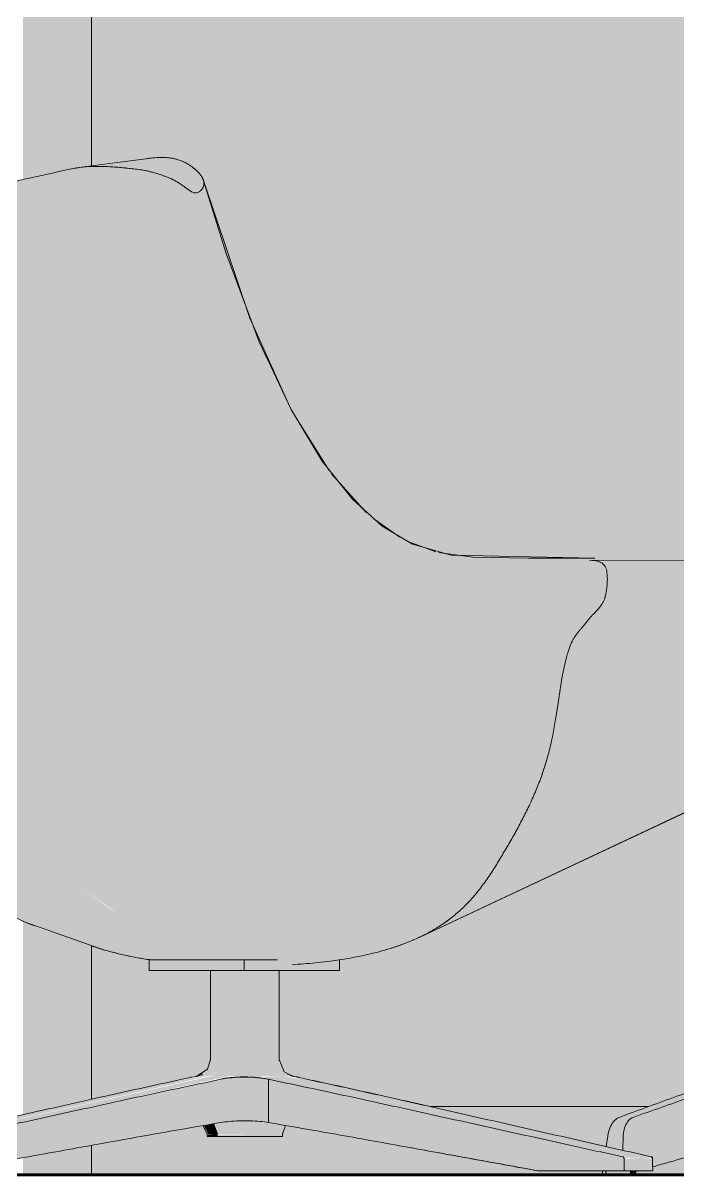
# Model space of a CAD drawing. Header units: inches. Extents: x -3510 to 1893, y -48 to 208.
# Drawn here: x 83.1 to 102.27, y 0 to 33.73 of the extents above; entities that cross this region are included whole.
import ezdxf

# ---------------------------------------------------------------- set-up
doc = ezdxf.new("R2010")
doc.units = ezdxf.units.IN
doc.header["$MEASUREMENT"] = 0
doc.linetypes.add('Aligning Line 1_8_', pattern=[0.25, 0.125, -0.125])
doc.linetypes.add('Grid Line 1_2_', pattern=[0.875, 0.5, -0.125, 0.125, -0.125])
for name, color, linetype, lineweight in [('0-4', 10, 'Continuous', 5), ('A-FLOR-5', 90, 'Continuous', 60), ('A-FLOR-LEVL-1', 51, 'Grid Line 1_2_', 9), ('A-GLAZ-CURT', 52, 'Continuous', 9), ('A-GLAZ-CWMG', 51, 'Continuous', 9), ('G-ANNO-SYMB', 111, 'Aligning Line 1_8_', 9), ('G-ANNO-SYMB-1', 147, 'Aligning Line 1_8_', 9), ('I-FURN', 30, 'Continuous', 9)]:
    doc.layers.add(name, color=color, linetype=linetype, lineweight=lineweight)

# ---------------------------------------------------------------- blocks, each defined once
blk = doc.blocks.new('CTR - 2nd Phase_rvt-3-Elevation 8 - a')
at = {"layer": 'A-FLOR-LEVL-1'}
blk.add_line((10303.214, 0), (11582.989, 0), dxfattribs=at)
blk = doc.blocks.new('CTR - 1st Phase - Unit Layouts_rvt-3-Elevation 8 - a')
at = {"layer": 'A-FLOR-LEVL-1'}
blk.add_line((10303.214, 0), (11582.989, 0), dxfattribs=at)
blk = doc.blocks.new('CTR  - Topography_rvt-3-Elevation 8 - a')
at = {"layer": 'A-FLOR-LEVL-1'}
blk.add_line((10303.214, 0), (11582.989, 0), dxfattribs=at)
at = {"layer": 'G-ANNO-SYMB-1'}
blk.add_line((10351.577, 0), (11534.649, 0), dxfattribs=at)
blk = doc.blocks.new('CTR - 1st Phase - Shell_rvt-3-Elevation 8 - a')
at = {"layer": 'A-FLOR-5'}
blk.add_line((11534.649, 0), (10351.577, 0), dxfattribs=at)
at = {"layer": 'A-FLOR-LEVL-1'}
blk.add_line((10303.214, 0), (11582.989, 0), dxfattribs=at)
at = {"layer": 'G-ANNO-SYMB-1'}
blk.add_line((10351.577, 0), (11534.649, 0), dxfattribs=at)
blk = doc.blocks.new('CTR - 1st Phase -Stairs _ Elevators_rvt-3-Elevation 8 - a')
at = {"layer": 'A-FLOR-LEVL-1'}
blk.add_line((10303.214, 0), (11582.989, 0), dxfattribs=at)
blk = doc.blocks.new('Seating-Lounge_Chair-Teknion-BBMC_Metropolitan-R2013 - Lounge Chair-1463097-Elevation 8 - a')
at = {"layer": 'I-FURN'}
h = blk.add_hatch(color=256, dxfattribs=at)
h.paths.add_polyline_path([(11294.405, 18.049), (11294.653, 18.054), (11294.34, 18.051)], flags=0)
h.paths.add_polyline_path([(11286.395, 26.17), (11285.747, 28.13), (11286.228, 26.65), (11286.333, 26.347)], flags=0)
h.paths.add_polyline_path([(11285.452, 29.08), (11285.427, 29.159), (11285.43, 29.12), (11285.448, 29.086)], flags=0)
h.paths.add_polyline_path([(11285.275, 29.368), (11285.245, 29.409), (11285.253, 29.387)], flags=0)
h.paths.add_polyline_path([(11285.009, 29.58), (11284.98, 29.601), (11284.982, 29.592)], flags=0)
h.paths.add_polyline_path([(11284.701, 29.719), (11284.68, 29.728), (11284.681, 29.724)], flags=0)
h.paths.add_polyline_path([(11284.373, 29.785), (11284.339, 29.788), (11284.356, 29.785)], flags=0)
for points in [[(11281.534, 29.448), (11282.784, 29.621), (11281.629, 29.463)], [(11285.952, 2.801), (11286.473, 2.861), (11286.743, 2.863), (11287.021, 2.846), (11286.496, 2.867), (11286.048, 2.823), (11285.959, 2.804)], [(11285.974, 2.811), (11286.048, 2.842), (11285.982, 2.814)], [(11288.191, 2.839), (11288.179, 2.842), (11288.179, 2.841)]]:
    blk.add_hatch(color=256, dxfattribs=at).paths.add_polyline_path(points, flags=0)
for p, q in [((11283.907, 29.772), (11281.809, 29.495)), ((11288.113, 22.243), (11289.123, 20.623)), ((11289.191, 20.524), (11290.204, 19.398)), ((11290.428, 19.215), (11291.188, 18.677)), ((11291.376, 18.57), (11292.25, 18.241)), ((11297.015, 17.997), (11309.503, 17.953)), ((11291.777, 6.967), (11306.309, 13.793)), ((11285.655, 5.984), (11285.655, 3.381)), ((11287.656, 3.381), (11287.656, 5.984)), ((11285.551, 3.077), (11285.563, 3.093)), ((11285.233, 2.887), (11285.102, 2.866)), ((11287.903, 2.949), (11287.921, 2.94)), ((11288.18, 2.871), (11288.078, 2.887)), ((11285.549, 1.201), (11285.549, 1.125)), ((11285.549, 1.125), (11285.563, 1.125)), ((11287.762, 1.125), (11287.748, 1.125)), ((11287.762, 1.125), (11287.762, 1.201))]:
    blk.add_line(p, q, dxfattribs=at)
at = {"layer": 'I-FURN', "flags": 128}
for points in [[(11285.454, 29.085), (11286.798, 25.088), (11287.982, 22.472)], [(11292.328, 18.223), (11293.332, 18.088), (11294.944, 18.058), (11296.9, 18.061)], [(11280.17, 7.434), (11280.317, 7.363), (11280.51, 7.295)], [(11282.333, 6.654), (11282.412, 6.626), (11282.552, 6.585)], [(11285.654, 3.354), (11285.655, 3.374), (11285.655, 3.381)], [(11287.656, 3.381), (11287.657, 3.361), (11287.658, 3.341)], [(11285.233, 2.887), (11285.252, 2.89), (11285.272, 2.895), (11285.291, 2.9), (11285.31, 2.906), (11285.329, 2.912), (11285.348, 2.92), (11285.366, 2.928), (11285.384, 2.936), (11285.402, 2.946), (11285.419, 2.956)], [(11287.975, 2.915), (11287.994, 2.908), (11288.013, 2.902), (11288.032, 2.896), (11288.052, 2.892), (11288.071, 2.888), (11288.078, 2.887)], [(11285.549, 1.201), (11285.549, 1.217), (11285.548, 1.233)], [(11287.763, 1.237), (11287.762, 1.221), (11287.762, 1.206), (11287.762, 1.201)]]:
    blk.add_lwpolyline(points, dxfattribs=at)
at = {"layer": 'I-FURN'}
for points in [[(11283.82, 29.759), (11283.883, 29.769), (11283.946, 29.778), (11284.008, 29.783)], [(11281.9, 29.506), (11281.777, 29.493), (11281.655, 29.474), (11281.534, 29.448)], [(11291.777, 6.967), (11291.767, 6.962), (11291.757, 6.957), (11291.747, 6.952)], [(11283.284, 6.405), (11283.266, 6.409), (11283.249, 6.412), (11283.231, 6.416)], [(11283.657, 6.335), (11283.628, 6.34), (11283.598, 6.345), (11283.568, 6.351)], [(11283.878, 6.3), (11283.842, 6.305), (11283.806, 6.311), (11283.771, 6.316)], [(11288.185, 2.869), (11288.177, 2.871), (11288.177, 2.871), (11288.185, 2.869)]]:
    blk.add_open_spline(points, degree=3, dxfattribs=at)
for points, knots in [([(11284.191, 29.793), (11284.218, 29.794), (11284.273, 29.793), (11284.327, 29.791), (11284.355, 29.788)], [0.07995477, 0.07995477, 0.07995477, 0.07995477, 0.09210526, 0.10526316, 0.10526316, 0.10526316, 0.10526316]), ([(11284.522, 29.767), (11284.549, 29.762), (11284.601, 29.75), (11284.653, 29.736), (11284.68, 29.728)], [0.13191661, 0.13191661, 0.13191661, 0.13191661, 0.14473684, 0.15789474, 0.15789474, 0.15789474, 0.15789474]), ([(11284.825, 29.677), (11284.828, 29.675), (11284.856, 29.664), (11284.908, 29.64), (11284.966, 29.609), (11285, 29.589), (11285.011, 29.583)], [0.18272334, 0.18272334, 0.18272334, 0.18272334, 0.18421053, 0.19736842, 0.21052632, 0.21625216, 0.21625216, 0.21625216, 0.21625216]), ([(11285.121, 29.512), (11285.143, 29.496), (11285.176, 29.472), (11285.217, 29.437), (11285.246, 29.409), (11285.267, 29.387), (11285.279, 29.375), (11285.282, 29.372)], [0.23705945, 0.23705945, 0.23705945, 0.23705945, 0.25, 0.25657895, 0.26315789, 0.26973684, 0.27176526, 0.27176526, 0.27176526, 0.27176526]), ([(11285.376, 29.252), (11285.382, 29.243), (11285.395, 29.223), (11285.409, 29.197), (11285.42, 29.175), (11285.427, 29.159), (11285.434, 29.142), (11285.443, 29.119), (11285.45, 29.099), (11285.454, 29.086), (11285.455, 29.085)], [0.29716575, 0.29716575, 0.29716575, 0.29716575, 0.30263158, 0.30921053, 0.3125, 0.31578947, 0.31907895, 0.32236842, 0.32894737, 0.3296456, 0.3296456, 0.3296456, 0.3296456]), ([(11296.936, 17.979), (11296.908, 17.985), (11296.872, 17.99), (11296.836, 17.994), (11296.831, 17.994)], [0.548780488, 0.548780488, 0.548780488, 0.548780488, 0.551829268, 0.552433671, 0.552433671, 0.552433671, 0.552433671]), ([(11285.095, 2.864), (11285.096, 2.864), (11285.1, 2.866), (11285.103, 2.866), (11285.103, 2.866)], [-0.57710432, -0.57710432, -0.57710432, -0.57710432, -0.57142857, -0.49979134, -0.49979134, -0.49979134, -0.49979134]), ([(11285.103, 2.866), (11285.102, 2.866), (11285.1, 2.866), (11285.096, 2.864), (11285.095, 2.864)], [-0.49567254, -0.49567254, -0.49567254, -0.49567254, -0.42857143, -0.42271866, -0.42271866, -0.42271866, -0.42271866]), ([(11285.971, 2.811), (11286.042, 2.825), (11286.144, 2.839), (11286.281, 2.854), (11286.386, 2.863), (11286.54, 2.871), (11286.743, 2.871), (11286.961, 2.859), (11287.162, 2.837), (11287.278, 2.817), (11287.33, 2.807)], [-0.9681913, -0.9681913, -0.9681913, -0.9681913, -0.7857143, -0.7321429, -0.6785714, -0.5714286, -0.4285714, -0.2857143, -0.1428571, 0, 0, 0, 0])]:
    blk.add_open_spline(points, degree=3, knots=knots, dxfattribs=at)
blk = doc.blocks.new('Table-Coffee-Teknion-STRTC_Cover-R2014 - 38_25_ w x 27_5_ d x 15_ h-1463095-Elevation 8 - a')
at = {"layer": 'I-FURN'}
h = blk.add_hatch(color=256, dxfattribs=at)
h.paths.add_polyline_path([(11298.037, 0.078), (11298.184, 0.12), (11298.037, 0.108)], flags=0)
h.paths.add_polyline_path([(11298.593, 0.237), (11306.404, 2.494), (11306.518, 5.065), (11306.49, 5.039), (11306.429, 4.882), (11306.349, 4.755), (11306.228, 4.643), (11306.035, 4.555), (11299.515, 2.215), (11297.929, 1.634), (11297.815, 1.48), (11297.79, 1.432), (11297.75, 1.295), (11297.727, 0.894), (11297.727, 0.719), (11298.545, 0.529), (11298.591, 0.429), (11298.593, 0.256)], flags=0)
h.paths.add_polyline_path([(11306.531, 5.626), (11306.549, 5.682), (11306.525, 5.682), (11306.528, 5.655)], flags=0)
h = blk.add_hatch(color=256, dxfattribs=at)
h.paths.add_polyline_path([(11297.609, 1.686), (11298.019, 1.686), (11304.536, 4.012), (11306.084, 4.594), (11305.736, 4.594), (11300.43, 2.712), (11297.608, 1.686)], flags=0)
h.paths.add_polyline_path([(11317.032, 1.686), (11317.096, 1.7), (11309.005, 4.594), (11308.866, 4.574), (11315.796, 2.087), (11316.928, 1.686)], flags=0)
h = blk.add_hatch(color=256, dxfattribs=at)
h.paths.add_polyline_path([(11317.435, 1.144), (11317.324, 1.507), (11317.135, 1.686), (11316.928, 1.686), (11317.058, 1.59), (11317.135, 1.474), (11317.177, 1.364), (11317.196, 1.295), (11317.226, 1.144), (11317.387, 1.144)], flags=0)
h.paths.add_polyline_path([(11297.28, 1.144), (11297.733, 1.144), (11297.758, 1.324), (11297.815, 1.48), (11297.85, 1.548), (11297.929, 1.634), (11297.976, 1.686), (11297.608, 1.686), (11297.519, 1.634), (11297.437, 1.548), (11297.367, 1.432), (11297.314, 1.295), (11297.281, 1.145)], flags=0)
h = blk.add_hatch(color=256, dxfattribs=at)
h.paths.add_polyline_path([(11297.203, 0.089), (11297.238, 0.089), (11297.238, 0.118), (11297.132, 0.12), (11297.127, 0.089), (11297.178, 0.089)], flags=0)
h.paths.add_polyline_path([(11317.346, 0.089), (11317.51, 0.089), (11317.435, 1.144), (11317.212, 1.144), (11317.248, 0.089), (11317.324, 0.089)], flags=0)
h.paths.add_polyline_path([(11297.722, 0.72), (11297.719, 1.144), (11297.28, 1.14), (11297.235, 0.831), (11297.719, 0.721)], flags=0)
h = blk.add_hatch(color=256, dxfattribs=at)
h.paths.add_polyline_path([(11317.453, 0.001), (11317.498, 0.036), (11317.495, 0.089), (11317.238, 0.07), (11317.239, 0.009), (11317.444, 0.002)], flags=0)
h.paths.add_polyline_path([(11297.238, 0.003), (11297.238, 0.089), (11297.126, 0.07), (11297.144, 0.011), (11297.18, 0.003)], flags=0)
for points in [[(11297.238, 0.001), (11297.238, 0.003), (11297.174, 0.001)], [(11298.037, 0), (11298.091, 0.001), (11298.078, 0.09), (11298.037, 0.078), (11298.037, 0.001)]]:
    blk.add_hatch(color=256, dxfattribs=at).paths.add_polyline_path(points, flags=0)
for p, q in [((11297.28, 1.144), (11297.235, 0.831)), ((11297.722, 0.72), (11297.733, 1.144)), ((11297.132, 0.12), (11297.127, 0.089)), ((11298.091, 0), (11298.091, 0.12))]:
    blk.add_line(p, q, dxfattribs=at)
for points, knots in [([(11305.736, 4.594), (11305.451, 4.497), (11305.033, 4.351), (11304.485, 4.158), (11304.078, 4.012), (11303.67, 3.867), (11303.258, 3.722), (11302.845, 3.576), (11302.435, 3.431), (11302.029, 3.285), (11301.485, 3.092), (11300.809, 2.849), (11300.003, 2.559), (11298.932, 2.171), (11298.137, 1.88), (11297.608, 1.686)], [0, 0, 0, 0, 0.1, 0.15, 0.2, 0.25, 0.3, 0.35, 0.4, 0.45, 0.5, 0.6, 0.7, 0.8, 1, 1, 1, 1]), ([(11298.019, 1.686), (11298.568, 1.88), (11299.393, 2.171), (11300.483, 2.559), (11301.163, 2.801), (11301.706, 2.995), (11302.111, 3.14), (11302.516, 3.286), (11302.923, 3.431), (11303.326, 3.576), (11303.725, 3.722), (11304.127, 3.867), (11304.535, 4.012), (11304.947, 4.158), (11305.49, 4.351), (11305.887, 4.497), (11306.142, 4.594)], [0, 0, 0, 0, 0.2, 0.3, 0.4, 0.45, 0.5, 0.55, 0.6, 0.65, 0.7, 0.75, 0.8, 0.85, 0.9, 1, 1, 1, 1]), ([(11306.404, 2.494), (11306.15, 2.412), (11305.734, 2.288), (11305.145, 2.123), (11304.694, 1.999), (11304.25, 1.875), (11303.824, 1.75), (11303.475, 1.646), (11303.194, 1.563), (11302.978, 1.5), (11302.76, 1.438), (11302.472, 1.355), (11302.113, 1.251), (11301.684, 1.126), (11301.252, 1.001), (11300.817, 0.876), (11300.24, 0.709), (11299.516, 0.501), (11298.917, 0.33), (11298.609, 0.242), (11298.593, 0.237)], [0, 0, 0, 0, 0.1, 0.15, 0.2, 0.25, 0.3, 0.35, 0.375, 0.4, 0.425, 0.45, 0.5, 0.55, 0.6, 0.65, 0.7, 0.8, 0.9, 0.9055722, 0.9055722, 0.9055722, 0.9055722]), ([(11297.608, 1.686), (11297.548, 1.664), (11297.443, 1.58), (11297.331, 1.372), (11297.292, 1.221), (11297.28, 1.144)], [0, 0, 0, 0, 0.4, 0.7, 1, 1, 1, 1]), ([(11297.733, 1.144), (11297.736, 1.247), (11297.77, 1.422), (11297.882, 1.607), (11297.972, 1.67), (11298.019, 1.686)], [0, 0, 0, 0, 0.4, 0.7, 1, 1, 1, 1]), ([(11297.127, 0.089), (11297.125, 0.077), (11297.125, 0.058), (11297.13, 0.035), (11297.136, 0.021), (11297.143, 0.01), (11297.153, 0.003), (11297.159, 0), (11297.163, 0)], [0, 0, 0, 0, 0.25, 0.375, 0.5, 0.625, 0.75, 0.875, 0.875, 0.875, 0.875])]:
    blk.add_open_spline(points, degree=3, knots=knots, dxfattribs=at)
for points in [[(11297.163, 0), (11297.159, 0), (11297.156, 0.001), (11297.153, 0.003)], [(11297.174, 0.001), (11297.171, 0), (11297.168, 0), (11297.165, 0)], [(11297.165, 0), (11297.168, 0), (11297.171, 0), (11297.174, 0.001)], [(11298.183, 0.12), (11298.134, 0.106), (11298.085, 0.092), (11298.036, 0.078)]]:
    blk.add_open_spline(points, degree=3, dxfattribs=at)
blk = doc.blocks.new('Seating-Lounge_Chair-Teknion-BBMC_Metropolitan-R2013 - Lounge Chair-1793153-Elevation 8 - a')
at = {"layer": 'I-FURN'}
for points in [[(11285.189, 28.754), (11285.449, 28.802), (11285.448, 29.086), (11285.275, 29.368), (11284.982, 29.592), (11284.658, 29.728), (11284.339, 29.785), (11284.04, 29.786), (11282.164, 29.521), (11282.502, 29.524), (11283.079, 29.491), (11283.84, 29.386), (11284.289, 29.254), (11284.68, 29.064), (11285.169, 28.766)], [(11284.796, 6.3), (11286.109, 6.305), (11284.597, 6.829), (11282.762, 7.762), (11281.207, 8.869), (11279.85, 10.202), (11278.827, 11.529), (11277.911, 13.133), (11277.169, 14.896), (11276.579, 16.829), (11276.124, 18.938), (11275.804, 21.089), (11275.556, 23.783), (11275.433, 25.917), (11275.357, 28.524), (11274.558, 28.545), (11273.541, 28.647), (11272.841, 28.771), (11272.386, 28.885), (11271.892, 29.076), (11271.55, 29.337), (11271.478, 29.448), (11271.452, 29.478), (11271.424, 26.663), (11271.473, 23.697), (11271.566, 21.899), (11271.668, 20.648), (11271.855, 19.046), (11272.047, 17.883), (11272.296, 16.703), (11272.466, 16.085), (11272.825, 14.911), (11273.216, 13.954), (11273.704, 12.95), (11274.119, 12.251), (11274.674, 11.469), (11275.094, 10.943), (11275.902, 10.123), (11276.896, 9.289), (11277.15, 9.099), (11278.163, 8.445), (11279.042, 7.958), (11280.142, 7.445), (11281.3, 6.996), (11282.803, 6.518), (11283.328, 6.396), (11283.939, 6.3), (11284.781, 6.3)], [(11288.047, 6.156), (11289.063, 6.249), (11289.744, 6.351), (11290.416, 6.493), (11291.088, 6.689), (11291.747, 6.953), (11292.068, 7.116), (11292.383, 7.305), (11292.687, 7.52), (11293.153, 7.94), (11293.26, 8.048), (11293.677, 8.571), (11293.962, 8.997), (11294.292, 9.542), (11294.651, 10.172), (11295.046, 10.962), (11295.381, 11.804), (11295.61, 12.612), (11295.633, 12.703), (11295.802, 13.666), (11295.99, 14.799), (11296.069, 15.153), (11296.22, 15.591), (11296.495, 16.012), (11296.981, 16.541), (11297.2, 16.942), (11297.277, 17.38), (11297.188, 17.826), (11296.958, 18.053), (11293.771, 18.068), (11293.117, 18.108), (11292.344, 18.219), (11291.964, 18.327), (11291.409, 18.552), (11290.766, 18.938), (11290.004, 19.578), (11289.16, 20.569), (11288.561, 21.457), (11287.778, 22.869), (11287.325, 23.813), (11286.732, 25.263), (11286.106, 27.003), (11285.809, 27.912), (11285.459, 29.051), (11285.43, 28.78), (11285.169, 28.766), (11284.54, 29.147), (11284.074, 29.326), (11283.615, 29.424), (11283.079, 29.491), (11282.309, 29.529), (11281.728, 29.478), (11281.261, 29.388), (11278.763, 28.861), (11277.436, 28.661), (11276.725, 28.587), (11275.852, 28.536), (11275.357, 28.524), (11275.471, 25.263), (11275.604, 23.155), (11275.852, 20.765), (11276.133, 18.879), (11276.582, 16.813), (11277.243, 14.72), (11277.911, 13.133), (11278.84, 11.513), (11279.936, 10.09), (11281.255, 8.823), (11282.912, 7.678), (11284.597, 6.829), (11286.124, 6.3), (11287.657, 6.286), (11288.045, 6.157)], [(11285.886, 5.984), (11286.641, 5.984), (11286.641, 6.3), (11283.857, 6.286), (11283.857, 5.984), (11285.516, 5.984)], [(11285.667, 3.381), (11285.948, 3.381), (11285.948, 5.984), (11285.667, 5.984), (11285.667, 4.178)], [(11287.596, 3.381), (11287.644, 3.381), (11287.644, 5.984), (11285.948, 5.984), (11285.948, 3.381), (11287.589, 3.381)], [(11285.373, 2.887), (11285.676, 2.907), (11285.864, 3.061), (11285.948, 3.381), (11285.667, 3.381), (11285.538, 3.061), (11285.35, 2.917), (11285.281, 2.887), (11285.362, 2.887)], [(11286.424, 2.887), (11288.03, 2.887), (11287.861, 2.982), (11287.734, 3.123), (11287.694, 3.19), (11287.644, 3.381), (11285.948, 3.381), (11285.848, 3.044), (11285.676, 2.887), (11286.345, 2.887)], [(11275.125, 0.529), (11285.557, 2.887), (11285.373, 2.887), (11284.314, 2.69), (11279.629, 1.645), (11274.707, 0.529), (11274.914, 0.529)], [(11277.007, 0.12), (11278.028, 0.12), (11285.952, 1.535), (11285.952, 2.801), (11280.77, 1.678), (11275.559, 0.529), (11275.529, 0.481), (11275.524, 0.12), (11276.723, 0.12)], [(11285.952, 1.535), (11286.496, 1.586), (11287.096, 1.567), (11287.346, 1.546), (11287.329, 2.804), (11286.812, 2.863), (11286.804, 2.863), (11286.25, 2.844), (11285.952, 2.798), (11285.952, 1.567)], [(11295.498, 0.12), (11297.758, 0.12), (11297.741, 0.501), (11297.723, 0.529), (11287.346, 2.801), (11287.346, 1.536), (11292.027, 0.705), (11295.259, 0.12)], [(11285.873, 1.201), (11285.759, 1.501), (11285.457, 1.436), (11285.584, 1.201), (11285.852, 1.201)], [(11287.393, 1.201), (11287.75, 1.205), (11287.84, 1.45), (11287, 1.574), (11286.484, 1.585), (11285.922, 1.53), (11285.779, 1.495), (11285.873, 1.201), (11287.346, 1.201)], [(11285.873, 1.125), (11285.852, 1.201), (11285.563, 1.19), (11285.584, 1.125), (11285.852, 1.125)], [(11287.405, 1.125), (11287.748, 1.125), (11287.748, 1.201), (11285.873, 1.19), (11285.873, 1.125), (11287.399, 1.125)], [(11295.236, 0.12), (11295.229, 0.125), (11294.522, 0.25)], [(11297.529, 0), (11297.93, 0.001), (11297.93, 0.118), (11297.238, 0.118), (11297.238, 0), (11297.502, 0)], [(11297.995, 0), (11298.037, 0.015), (11298.019, 0.118), (11297.93, 0.118), (11297.93, 0), (11297.981, 0)]]:
    blk.add_hatch(color=256, dxfattribs=at).paths.add_polyline_path(points, flags=0)
h = blk.add_hatch(color=256, dxfattribs=at)
h.paths.add_polyline_path([(11291.747, 6.953), (11301.078, 11.364), (11308.467, 14.85), (11309.128, 15.281), (11309.829, 16.177), (11309.89, 16.533), (11309.877, 16.867), (11309.788, 17.553), (11309.752, 17.677), (11309.637, 17.909), (11309.357, 17.946), (11307, 17.957), (11297.032, 17.98), (11297.203, 17.812), (11297.278, 17.339), (11297.156, 16.829), (11296.955, 16.505), (11296.495, 15.993), (11296.388, 15.846), (11296.215, 15.577), (11296.025, 14.95), (11295.903, 14.321), (11295.592, 12.539), (11295.493, 12.162), (11295.298, 11.579), (11295.046, 10.962), (11294.651, 10.172), (11294.048, 9.134), (11293.725, 8.637), (11293.521, 8.357), (11293.121, 7.908), (11292.98, 7.768), (11292.534, 7.412), (11292.382, 7.304), (11291.895, 7.028), (11291.75, 6.954)], flags=0)
h.paths.add_polyline_path([(11304.352, 14.588), (11304.352, 14.588), (11304.517, 14.588)], flags=0)
h.paths.add_polyline_path([(11303.58, 15.285), (11303.688, 15.319), (11303.688, 15.319)], flags=0)
h = blk.add_hatch(color=256, dxfattribs=at)
h.paths.add_polyline_path([(11288.379, 6.18), (11288.379, 6.18), (11288.379, 6.18)], flags=0)
h.paths.add_polyline_path([(11296.22, 15.591), (11296.495, 15.993), (11296.394, 15.88)], flags=0)
h.paths.add_polyline_path([(11295.957, 14.647), (11296.07, 15.146), (11296.019, 14.931), (11295.973, 14.72)], flags=0)
h = blk.add_hatch(color=256, dxfattribs=at)
h.paths.add_polyline_path([(11287.701, 5.984), (11289.425, 5.984), (11289.405, 6.295), (11288.561, 6.196), (11288.039, 6.159), (11287.615, 6.3), (11286.641, 6.286), (11286.655, 5.984), (11287.701, 5.984)], flags=0)
h.paths.add_polyline_path([(11287.702, 6.138), (11287.702, 6.138), (11288.039, 6.156)], flags=0)
h = blk.add_hatch(color=256, dxfattribs=at)
h.paths.add_polyline_path([(11298.561, 0.529), (11288.715, 2.749), (11287.8, 2.887), (11287.191, 2.867), (11287.422, 2.785), (11292.027, 1.788), (11297.803, 0.529), (11298.545, 0.529)], flags=0)
h.paths.add_polyline_path([(11275.34, 0.529), (11275.559, 0.529), (11286.148, 2.887), (11285.649, 2.887), (11275.125, 0.529)], flags=0)
h.paths.add_polyline_path([(11288.715, 2.749), (11288.191, 2.843), (11288.561, 2.776)], flags=0)
h.paths.add_polyline_path([(11288.589, 2.776), (11288.108, 2.86), (11288.561, 2.781)], flags=0)
h = blk.add_hatch(color=256, dxfattribs=at)
h.paths.add_polyline_path([(11288.463, 2.792), (11288.461, 2.793), (11288.461, 2.793)], flags=0)
h.paths.add_polyline_path([(11288.463, 2.797), (11288.441, 2.801), (11288.461, 2.798)], flags=0)
h.paths.add_polyline_path([(11288.463, 2.804), (11288.463, 2.807), (11288.462, 2.804)], flags=0)
h = blk.add_hatch(color=256, dxfattribs=at)
h.paths.add_polyline_path([(11298.578, 0.12), (11298.595, 0.12), (11298.578, 0.481), (11297.754, 0.47), (11297.758, 0.12), (11298.185, 0.12)], flags=0)
h.paths.add_polyline_path([(11275.31, 0.12), (11275.524, 0.12), (11275.521, 0.481), (11275.095, 0.481), (11275.091, 0.12), (11275.306, 0.12)], flags=0)
h = blk.add_hatch(color=256, dxfattribs=at)
h.paths.add_polyline_path([(11298.451, 0.481), (11298.527, 0.501), (11298.461, 0.497)], flags=0)
h.paths.add_polyline_path([(11298.342, 0.481), (11298.453, 0.501), (11298.451, 0.508), (11298.282, 0.515), (11297.898, 0.513), (11297.723, 0.529), (11297.803, 0.489), (11298.107, 0.481), (11298.282, 0.481)], flags=0)
h.paths.add_polyline_path([(11298.042, 0.481), (11298.049, 0.501), (11298.047, 0.483)], flags=0)
h.paths.add_polyline_path([(11275.125, 0.481), (11275.344, 0.501), (11275.333, 0.519), (11275.104, 0.513), (11275.104, 0.481)], flags=0)
h.paths.add_polyline_path([(11275.521, 0.481), (11275.524, 0.482), (11275.383, 0.503), (11275.383, 0.481)], flags=0)
h.paths.add_polyline_path([(11275.538, 0.513), (11275.45, 0.529), (11275.389, 0.518), (11275.529, 0.513)], flags=0)
h = blk.add_hatch(color=256, dxfattribs=at)
h.paths.add_polyline_path([(11298.451, 0.481), (11298.438, 0.497), (11298.385, 0.481)], flags=0)
h.paths.add_polyline_path([(11297.803, 0.481), (11297.748, 0.501), (11297.758, 0.481)], flags=0)
h.paths.add_polyline_path([(11298.017, 0.499), (11298.019, 0.522), (11298.467, 0.505), (11298.559, 0.505), (11298.545, 0.529), (11297.898, 0.513), (11297.994, 0.501)], flags=0)
h.paths.add_polyline_path([(11298.042, 0.481), (11298.042, 0.501), (11298.019, 0.497)], flags=0)
for p, q in [((11283.9, 29.771), (11281.805, 29.495)), ((11296.745, 17.998), (11309.496, 17.953)), ((11283.857, 6.3), (11286.641, 6.3)), ((11283.857, 6.3), (11283.857, 5.984)), ((11286.641, 6.3), (11287.614, 6.3)), ((11286.641, 6.3), (11286.641, 5.984)), ((11289.425, 6.3), (11289.425, 5.984)), ((11286.641, 5.984), (11283.857, 5.984)), ((11285.655, 5.984), (11285.655, 3.381)), ((11289.425, 5.984), (11286.641, 5.984)), ((11287.656, 3.381), (11287.656, 5.984)), ((11285.233, 2.887), (11285.101, 2.866)), ((11287.346, 1.536), (11287.346, 2.801)), ((11288.181, 2.871), (11288.078, 2.887)), ((11285.549, 1.201), (11285.43, 1.444)), ((11287.843, 1.441), (11287.762, 1.201)), ((11285.549, 1.201), (11285.549, 1.125)), ((11285.873, 1.125), (11285.549, 1.125)), ((11287.748, 1.125), (11285.873, 1.125)), ((11287.762, 1.125), (11287.762, 1.201)), ((11295.236, 0.12), (11295.259, 0.12)), ((11297.758, 0.12), (11295.259, 0.12)), ((11297.224, 0.118), (11297.224, 0)), ((11297.224, 0.118), (11297.224, 0)), ((11297.238, 0.118), (11297.238, 0.118)), ((11297.238, 0.118), (11297.238, 0.118)), ((11298.595, 0.12), (11297.758, 0.12)), ((11298.037, 0.118), (11298.037, 0.118)), ((11298.037, 0.118), (11298.037, 0.118)), ((11298.051, 0), (11298.051, 0.118)), ((11298.051, 0), (11298.051, 0.118))]:
    blk.add_line(p, q, dxfattribs=at)
at = {"layer": 'I-FURN', "flags": 128}
for points in [[(11282.552, 6.585), (11280.201, 7.411), (11278.251, 8.378), (11276.645, 9.467), (11275.335, 10.673), (11274.275, 11.999), (11273.424, 13.47), (11272.738, 15.158), (11272.189, 17.152), (11271.794, 19.456), (11271.536, 22.305), (11271.426, 25.975), (11271.448, 29.521)], [(11296.9, 18.061), (11292.696, 18.15), (11291.566, 18.47), (11290.671, 18.997), (11289.802, 19.786), (11288.917, 20.9), (11288.01, 22.408), (11287.078, 24.397), (11286.114, 26.98), (11285.456, 29.079)], [(11291.777, 6.967), (11305.584, 13.467), (11307.935, 14.551)], [(11285.233, 2.887), (11285.565, 3.095), (11285.655, 3.381)], [(11287.656, 3.381), (11287.811, 3.02), (11288.078, 2.887)], [(11297.754, 0.481), (11297.756, 0.3), (11297.758, 0.12)], [(11298.595, 0.12), (11298.592, 0.3), (11298.59, 0.481)]]:
    blk.add_lwpolyline(points, dxfattribs=at)
at = {"layer": 'I-FURN'}
for points, knots in [([(11281.534, 29.448), (11281.662, 29.475), (11281.92, 29.515), (11282.245, 29.531), (11282.503, 29.529), (11282.697, 29.521), (11282.857, 29.511), (11282.984, 29.5), (11283.064, 29.493), (11283.126, 29.486), (11283.189, 29.48), (11283.298, 29.468), (11283.452, 29.451), (11283.606, 29.431), (11283.728, 29.41), (11283.82, 29.391), (11283.912, 29.369), (11284.035, 29.337), (11284.156, 29.299), (11284.276, 29.256), (11284.365, 29.222), (11284.439, 29.192), (11284.49, 29.17), (11284.519, 29.157), (11284.54, 29.147), (11284.562, 29.137), (11284.592, 29.122), (11284.644, 29.094), (11284.721, 29.047), (11284.812, 28.985), (11284.93, 28.9), (11285.038, 28.821), (11285.118, 28.775), (11285.16, 28.759), (11285.184, 28.754), (11285.203, 28.752), (11285.221, 28.752), (11285.253, 28.756), (11285.297, 28.771), (11285.345, 28.803), (11285.387, 28.845), (11285.422, 28.895), (11285.446, 28.951), (11285.458, 28.999), (11285.461, 29.037), (11285.459, 29.075), (11285.447, 29.125), (11285.407, 29.214), (11285.322, 29.331), (11285.208, 29.44), (11285.124, 29.506), (11285.077, 29.54), (11285.043, 29.564), (11285.008, 29.587), (11284.961, 29.615), (11284.874, 29.662), (11284.74, 29.717), (11284.57, 29.762), (11284.393, 29.788), (11284.212, 29.796), (11284.008, 29.786), (11283.862, 29.767), (11283.779, 29.752)], [0, 0, 0, 0, 0.0555556, 0.1111111, 0.1388889, 0.1666667, 0.1944444, 0.2083333, 0.2222222, 0.2291667, 0.2361111, 0.25, 0.2777778, 0.3055556, 0.3194444, 0.3333333, 0.3472222, 0.3611111, 0.3888889, 0.4027778, 0.4166667, 0.4305556, 0.4375, 0.4409722, 0.4444444, 0.4479167, 0.4513889, 0.4583333, 0.4722222, 0.4861111, 0.5, 0.5277778, 0.5416667, 0.5486111, 0.5555556, 0.5590278, 0.5625, 0.5694444, 0.5833333, 0.5972222, 0.6111111, 0.625, 0.6388889, 0.6527778, 0.6597222, 0.6666667, 0.6805556, 0.6944444, 0.7222222, 0.75, 0.7638889, 0.7708333, 0.7777778, 0.7847222, 0.7916667, 0.8055556, 0.8333333, 0.8611111, 0.8888889, 0.9166667, 0.9444444, 0.9802009, 0.9802009, 0.9802009, 0.9802009]), ([(11275.357, 28.524), (11275.629, 28.523), (11276.04, 28.534), (11276.591, 28.57), (11277.01, 28.607), (11277.36, 28.646), (11277.644, 28.682), (11277.861, 28.712), (11278.082, 28.745), (11278.304, 28.781), (11278.531, 28.819), (11278.763, 28.861), (11279.001, 28.905), (11279.244, 28.953), (11279.492, 29.003), (11279.743, 29.055), (11279.998, 29.109), (11280.343, 29.184), (11280.608, 29.243), (11280.788, 29.283)], [0, 0, 0, 0, 0.166667, 0.25, 0.333333, 0.416667, 0.458333, 0.5, 0.541667, 0.583333, 0.625, 0.666667, 0.708333, 0.75, 0.791667, 0.833333, 0.875, 0.916667, 1, 1, 1, 1]), ([(11296.831, 17.994), (11296.836, 17.994), (11296.872, 17.99), (11296.937, 17.981), (11297.021, 17.958), (11297.096, 17.923), (11297.159, 17.876), (11297.198, 17.826), (11297.22, 17.776), (11297.24, 17.717), (11297.263, 17.594), (11297.269, 17.423), (11297.258, 17.244), (11297.242, 17.112), (11297.223, 17.009), (11297.206, 16.944), (11297.196, 16.908), (11297.186, 16.875), (11297.171, 16.835), (11297.143, 16.773), (11297.082, 16.67), (11296.993, 16.564), (11296.898, 16.462), (11296.825, 16.386), (11296.767, 16.323), (11296.728, 16.277), (11296.707, 16.251), (11296.694, 16.234), (11296.684, 16.22), (11296.674, 16.207), (11296.656, 16.184), (11296.63, 16.152), (11296.599, 16.114), (11296.557, 16.064), (11296.504, 16.003), (11296.42, 15.905), (11296.34, 15.801), (11296.268, 15.686), (11296.203, 15.561), (11296.135, 15.381), (11296.067, 15.144), (11296.019, 14.936), (11295.987, 14.791), (11295.97, 14.708), (11295.956, 14.647), (11295.944, 14.586), (11295.928, 14.504), (11295.902, 14.358), (11295.871, 14.145), (11295.842, 13.933), (11295.818, 13.766), (11295.802, 13.664), (11295.789, 13.583), (11295.776, 13.503), (11295.753, 13.363), (11295.722, 13.166), (11295.682, 12.933), (11295.634, 12.702), (11295.579, 12.473), (11295.498, 12.171), (11295.385, 11.801), (11295.253, 11.445), (11295.137, 11.167), (11295.047, 10.961), (11294.953, 10.759), (11294.888, 10.627), (11294.855, 10.561)], [0.4475663, 0.4475663, 0.4475663, 0.4475663, 0.4481707, 0.4512195, 0.4542683, 0.4573171, 0.4603659, 0.4634146, 0.464939, 0.4664634, 0.4695122, 0.4756098, 0.4786585, 0.4817073, 0.4847561, 0.4862805, 0.4870427, 0.4878049, 0.4893293, 0.4908537, 0.4939024, 0.5, 0.5030488, 0.5060976, 0.5091463, 0.5106707, 0.5114329, 0.5121951, 0.5125762, 0.5129573, 0.5137195, 0.5152439, 0.5167683, 0.5182927, 0.5213415, 0.5243902, 0.5304878, 0.5335366, 0.5365854, 0.5426829, 0.5487805, 0.554878, 0.5579268, 0.5594512, 0.5609756, 0.5625, 0.5640244, 0.5670732, 0.5731707, 0.5792683, 0.5823171, 0.5853659, 0.5868902, 0.5884146, 0.5914634, 0.597561, 0.6036585, 0.6097561, 0.6158537, 0.6219512, 0.6341463, 0.6463415, 0.652439, 0.6585366, 0.6646341, 0.6707317, 0.6707317, 0.6707317, 0.6707317]), ([(11295.957, 14.647), (11295.961, 14.668), (11295.97, 14.708), (11295.987, 14.791), (11296.019, 14.936), (11296.067, 15.144), (11296.135, 15.381), (11296.203, 15.561), (11296.268, 15.686), (11296.34, 15.801), (11296.42, 15.905), (11296.504, 16.003), (11296.567, 16.077), (11296.62, 16.139), (11296.656, 16.184), (11296.677, 16.21), (11296.687, 16.224), (11296.692, 16.231)], [0.43902439, 0.43902439, 0.43902439, 0.43902439, 0.44054878, 0.44207317, 0.44512195, 0.45121951, 0.45731707, 0.46341463, 0.46646341, 0.4695122, 0.47560976, 0.47865854, 0.48170732, 0.4847561, 0.48628049, 0.48704268, 0.48780488, 0.48780488, 0.48780488, 0.48780488]), ([(11295.612, 12.611), (11295.619, 12.642), (11295.643, 12.749), (11295.682, 12.933), (11295.722, 13.166), (11295.753, 13.363), (11295.776, 13.503), (11295.789, 13.583), (11295.797, 13.631), (11295.801, 13.658), (11295.802, 13.666)], [0.38781706, 0.38781706, 0.38781706, 0.38781706, 0.3902439, 0.39634146, 0.40243902, 0.40853659, 0.41158537, 0.41310976, 0.41463415, 0.41518154, 0.41518154, 0.41518154, 0.41518154]), ([(11293.645, 8.525), (11293.687, 8.581), (11293.768, 8.694), (11293.885, 8.869), (11294.037, 9.111), (11294.221, 9.421), (11294.441, 9.791), (11294.652, 10.171), (11294.822, 10.495), (11294.953, 10.759), (11295.047, 10.961), (11295.137, 11.167), (11295.253, 11.445), (11295.376, 11.775), (11295.459, 12.043), (11295.494, 12.165)], [0.2621951, 0.2621951, 0.2621951, 0.2621951, 0.2682927, 0.2743902, 0.2804878, 0.2926829, 0.304878, 0.3170732, 0.3292683, 0.3353659, 0.3414634, 0.347561, 0.3536585, 0.3658537, 0.3758128, 0.3758128, 0.3758128, 0.3758128]), ([(11294.855, 10.561), (11294.788, 10.43), (11294.652, 10.171), (11294.512, 9.917), (11294.44, 9.792)], [0.67073453, 0.67073453, 0.67073453, 0.67073453, 0.68292683, 0.69512195, 0.69512195, 0.69512195, 0.69512195]), ([(11294.44, 9.792), (11294.368, 9.667), (11294.258, 9.482), (11294.147, 9.297), (11294.11, 9.235)], [0.69513709, 0.69513709, 0.69513709, 0.69513709, 0.70731707, 0.71342844, 0.71342844, 0.71342844, 0.71342844]), ([(11293.767, 8.695), (11293.727, 8.638), (11293.646, 8.524), (11293.48, 8.302), (11293.263, 8.042), (11292.983, 7.764), (11292.689, 7.515), (11292.485, 7.371), (11292.382, 7.304)], [0.73170732, 0.73170732, 0.73170732, 0.73170732, 0.73780488, 0.74390244, 0.75609756, 0.76829268, 0.7804878, 0.79268293, 0.79268293, 0.79268293, 0.79268293]), ([(11288.039, 6.156), (11288.152, 6.163), (11288.379, 6.179), (11288.833, 6.219), (11289.408, 6.29), (11289.967, 6.389), (11290.416, 6.49), (11290.751, 6.58), (11291.088, 6.686), (11291.422, 6.808), (11291.748, 6.949), (11292.068, 7.111), (11292.384, 7.3), (11292.689, 7.515), (11292.983, 7.764), (11293.17, 7.949), (11293.26, 8.048)], [0.0487805, 0.0487805, 0.0487805, 0.0487805, 0.0609756, 0.0731707, 0.097561, 0.1219512, 0.1341463, 0.1463415, 0.1585366, 0.1707317, 0.1829268, 0.195122, 0.2073171, 0.2195122, 0.2317073, 0.2439024, 0.2439024, 0.2439024, 0.2439024]), ([(11292.382, 7.304), (11292.279, 7.237), (11292.16, 7.166), (11292.041, 7.101), (11292.027, 7.093)], [0.79268322, 0.79268322, 0.79268322, 0.79268322, 0.80487805, 0.80643417, 0.80643417, 0.80643417, 0.80643417]), ([(11291.747, 6.952), (11291.639, 6.902), (11291.313, 6.762), (11290.863, 6.61), (11290.416, 6.49), (11289.967, 6.389), (11289.408, 6.29), (11288.833, 6.219), (11288.379, 6.179), (11288.152, 6.163), (11288.039, 6.156)], [0.8170732, 0.8170732, 0.8170732, 0.8170732, 0.8292683, 0.8536585, 0.8658537, 0.8780488, 0.902439, 0.9268293, 0.9390244, 0.9512195, 0.9512195, 0.9512195, 0.9512195]), ([(11282.244, 6.681), (11282.363, 6.641), (11282.6, 6.568), (11283.079, 6.444), (11283.517, 6.357), (11283.822, 6.308), (11283.884, 6.298)], [-0.15789474, -0.15789474, -0.15789474, -0.15789474, -0.14473684, -0.13157895, -0.10526316, -0.09851718, -0.09851718, -0.09851718, -0.09851718]), ([(11283.516, 6.36), (11283.577, 6.349), (11283.637, 6.338), (11283.697, 6.328), (11283.698, 6.328)], [0.888254195, 0.888254195, 0.888254195, 0.888254195, 0.894736842, 0.894747093, 0.894747093, 0.894747093, 0.894747093]), ([(11284.819, 2.801), (11284.891, 2.817), (11285.011, 2.842), (11285.092, 2.863), (11285.1, 2.866), (11285.1, 2.866)], [-0.9998561, -0.9998561, -0.9998561, -0.9998561, -0.8, -0.6, -0.5048044, -0.5048044, -0.5048044, -0.5048044]), ([(11285.103, 2.866), (11285.103, 2.866), (11285.091, 2.863), (11285.011, 2.842), (11284.891, 2.816), (11284.819, 2.801)], [-0.5007761, -0.5007761, -0.5007761, -0.5007761, -0.4, -0.2, 0, 0, 0, 0]), ([(11287.33, 2.807), (11287.257, 2.822), (11287.087, 2.848), (11286.788, 2.872), (11286.475, 2.871), (11286.193, 2.847), (11286.034, 2.824), (11285.969, 2.811)], [-1, -1, -1, -1, -0.8, -0.6, -0.4, -0.2, -0.0295582, -0.0295582, -0.0295582, -0.0295582]), ([(11291.303, 0.834), (11291.956, 0.715), (11293.266, 0.478), (11294.578, 0.24), (11295.236, 0.12)], [-0.4975532, -0.4975532, -0.4975532, -0.4975532, -0.25, 0, 0, 0, 0]), ([(11297.723, 0.529), (11297.729, 0.528), (11297.737, 0.524), (11297.745, 0.513), (11297.751, 0.5), (11297.753, 0.489), (11297.754, 0.481)], [-1, -1, -1, -1, -0.666667, -0.5, -0.333333, 0, 0, 0, 0]), ([(11298.545, 0.529), (11298.55, 0.528), (11298.558, 0.524), (11298.566, 0.513), (11298.569, 0.507), (11298.57, 0.503)], [-1, -1, -1, -1, -0.6666667, -0.5, -0.3333333, -0.3333333, -0.3333333, -0.3333333]), ([(11298.59, 0.481), (11298.59, 0.489), (11298.588, 0.5), (11298.582, 0.513), (11298.574, 0.524), (11298.566, 0.528), (11298.561, 0.529)], [-1, -1, -1, -1, -0.666667, -0.5, -0.333333, 0, 0, 0, 0])]:
    blk.add_open_spline(points, degree=3, knots=knots, dxfattribs=at)
for points in [[(11280.788, 29.283), (11280.911, 29.311), (11281.159, 29.366), (11281.409, 29.42), (11281.534, 29.448)], [(11282.187, 6.701), (11282.206, 6.694), (11282.225, 6.688), (11282.244, 6.681)], [(11282.397, 6.632), (11282.465, 6.611), (11282.533, 6.59), (11282.601, 6.571)], [(11282.755, 6.529), (11282.823, 6.511), (11282.891, 6.493), (11282.96, 6.477)], [(11283.138, 6.436), (11283.201, 6.422), (11283.265, 6.409), (11283.328, 6.396)], [(11284.819, 2.801), (11284.145, 2.655), (11282.796, 2.361), (11280.773, 1.903), (11278.751, 1.446), (11276.729, 0.988), (11275.381, 0.682), (11274.707, 0.529)], [(11275.559, 0.529), (11276.252, 0.682), (11277.637, 0.988), (11279.715, 1.446), (11281.793, 1.903), (11283.872, 2.361), (11285.258, 2.655), (11285.952, 2.801)], [(11285.952, 2.801), (11286.025, 2.816), (11286.195, 2.842), (11286.494, 2.867), (11286.807, 2.867), (11287.104, 2.843), (11287.273, 2.817), (11287.346, 2.801)], [(11287.346, 2.801), (11288.039, 2.656), (11289.423, 2.362), (11291.498, 1.904), (11293.573, 1.447), (11295.648, 0.988), (11297.032, 0.682), (11297.723, 0.529)], [(11288.463, 2.804), (11288.391, 2.82), (11288.271, 2.846), (11288.175, 2.871), (11288.176, 2.872), (11288.271, 2.848), (11288.391, 2.822), (11288.463, 2.807)], [(11288.463, 2.807), (11289.135, 2.661), (11290.48, 2.367), (11291.825, 2.061), (11292.497, 1.908)], [(11298.561, 0.529), (11297.888, 0.682), (11296.542, 0.988), (11294.522, 1.447), (11292.503, 1.905), (11290.483, 2.363), (11289.136, 2.658), (11288.463, 2.804)], [(11282.784, 2.357), (11282.787, 2.358), (11282.791, 2.359), (11282.794, 2.359)], [(11285.952, 1.535), (11285.292, 1.422), (11283.972, 1.193), (11281.989, 0.835), (11280.009, 0.478), (11278.689, 0.239), (11278.028, 0.12)], [(11287.346, 1.536), (11287.273, 1.548), (11287.103, 1.569), (11286.806, 1.59), (11286.494, 1.589), (11286.195, 1.569), (11286.025, 1.548), (11285.952, 1.535)], [(11295.259, 0.12), (11294.6, 0.239), (11293.281, 0.478), (11291.303, 0.835), (11289.323, 1.193), (11288.005, 1.422), (11287.346, 1.536)]]:
    blk.add_open_spline(points, degree=3, dxfattribs=at)
blk = doc.blocks.new('System Panel - Glazed-2030649-Elevation 8 - a')
at = {"layer": 'A-GLAZ-CURT'}
h = blk.add_hatch(color=256, dxfattribs=at)
h.paths.add_polyline_path([(11292.31, 2), (11298.467, 2), (11302.774, 3.551), (11305.874, 4.666), (11306.041, 4.865), (11306.132, 5.042), (11306.207, 5.251), (11306.282, 5.57), (11306.309, 5.728), (11306.293, 13.795), (11299.938, 10.828), (11291.078, 6.685), (11290.406, 6.49), (11289.574, 6.323), (11289.425, 6.286), (11289.405, 5.984), (11287.644, 5.984), (11287.661, 3.314), (11287.718, 3.142), (11287.906, 2.95), (11288.03, 2.887), (11288.068, 2.87), (11288.77, 2.739), (11292.088, 2)], flags=0)
h.paths.add_polyline_path([(11310.251, 2), (11308.384, 2.528), (11308.108, 2.57), (11307.606, 2.603), (11307.155, 2.596), (11306.847, 2.57), (11306.486, 2.512), (11306.292, 2.462), (11304.698, 2), (11310.246, 2)], flags=0)
h.paths.add_polyline_path([(11317.347, 2), (11317.563, 2), (11317.559, 14.082), (11315.228, 14.072), (11315.228, 13.894), (11308.647, 13.894), (11308.665, 5.626), (11308.719, 5.348), (11308.823, 5.042), (11308.915, 4.865), (11309.022, 4.727), (11309.15, 4.624), (11309.357, 4.545), (11314.526, 2.712), (11316.488, 2), (11317.346, 2)], flags=0)
h.paths.add_polyline_path([(11282.164, 2.218), (11285.097, 2.861), (11285.097, 2.848), (11285.281, 2.887), (11285.442, 2.975), (11285.562, 3.088), (11285.667, 3.381), (11285.667, 5.984), (11283.857, 5.984), (11283.839, 6.306), (11283.074, 6.452), (11282.546, 6.587), (11282.164, 6.689), (11282.164, 2.239)], flags=0)
h.paths.add_polyline_path([(11285.979, 2.811), (11286.346, 2.858), (11286.812, 2.866), (11287.223, 2.825), (11287.223, 2.842), (11287.07, 2.887), (11286.108, 2.869), (11285.987, 2.815)], flags=0)
h.paths.add_polyline_path([(11306.49, 5.039), (11306.538, 5.084), (11306.549, 5.653), (11306.533, 5.601), (11306.543, 5.347), (11306.503, 5.084)], flags=0)
h.paths.add_polyline_path([(11308.409, 5.087), (11308.437, 5.135), (11308.412, 5.347), (11308.406, 5.653), (11308.386, 5.682), (11308.408, 5.088)], flags=0)
h.paths.add_polyline_path([(11309.216, 14.85), (11317.563, 14.85), (11317.563, 107.875), (11282.164, 107.875), (11282.164, 29.541), (11284.188, 29.786), (11284.447, 29.773), (11284.722, 29.715), (11285.095, 29.52), (11285.343, 29.284), (11285.459, 29.066), (11286.076, 27.11), (11286.612, 25.593), (11287.228, 24.053), (11287.945, 22.536), (11288.769, 21.133), (11289.377, 20.29), (11290.078, 19.517), (11290.723, 18.973), (11290.939, 18.823), (11291.511, 18.501), (11291.874, 18.36), (11292.1, 18.295), (11292.643, 18.163), (11293.563, 18.076), (11294.703, 18.056), (11296.969, 18.042), (11297.022, 17.99), (11300.581, 17.981), (11309.594, 17.928), (11309.706, 17.819), (11309.801, 17.493), (11309.877, 16.88), (11309.893, 16.506), (11309.859, 16.285), (11309.811, 16.153), (11309.1, 15.262), (11308.467, 14.85), (11309.128, 14.85)], flags=0)
blk = doc.blocks.new('Rectangular Mullion - 2_ x 4_ rectangular-1890816-Elevation 8 - a')
at = {"layer": 'A-GLAZ-CWMG'}
h = blk.add_hatch(color=256, dxfattribs=at)
h.paths.add_polyline_path([(11282.164, 0), (11297.136, 0.022), (11297.127, 0.089), (11297.126, 0.12), (11295.236, 0.12), (11287.861, 1.444), (11287.748, 1.191), (11287.748, 1.125), (11285.563, 1.125), (11285.556, 1.216), (11285.438, 1.446), (11282.164, 0.866), (11282.164, 0.478)], flags=0)
h.paths.add_polyline_path([(11298.794, 0), (11316.864, 0.001), (11316.864, 0.09), (11310.22, 2), (11304.649, 1.986), (11298.593, 0.237), (11298.576, 0.12), (11298.184, 0.12), (11298.091, 0.078), (11298.091, 0), (11298.595, 0)], flags=0)
h.paths.add_polyline_path([(11297.235, 0.831), (11297.314, 1.296), (11297.38, 1.454), (11297.438, 1.549), (11297.52, 1.635), (11297.719, 1.727), (11298.467, 2), (11292.088, 2), (11297.204, 0.838)], flags=0)
h.paths.add_polyline_path([(11317.563, 1.475), (11317.563, 2), (11316.488, 2), (11317.437, 1.634), (11317.551, 1.494)], flags=0)
for p, q in [((11298.467, 2), (11292.088, 2)), ((11282.164, 0), (11282.164, 0.866))]:
    blk.add_line(p, q, dxfattribs=at)
blk = doc.blocks.new('Rectangular Mullion - 2_ x 4_ rectangular-2030650-Elevation 8 - a')
at = {"layer": 'A-GLAZ-CWMG'}
h = blk.add_hatch(color=256, dxfattribs=at)
h.paths.add_polyline_path([(11280.164, 0), (11282.164, 0), (11282.164, 0.866), (11280.164, 0.5), (11280.164, 0.12)], flags=0)
h.paths.add_polyline_path([(11280.164, 1.767), (11282.164, 2.239), (11282.164, 6.708), (11280.709, 7.208), (11280.164, 7.427), (11280.164, 1.781)], flags=0)
h.paths.add_polyline_path([(11280.164, 29.147), (11281.923, 29.509), (11282.164, 29.545), (11282.164, 108.75), (11280.164, 108.75), (11280.164, 29.165)], flags=0)
for p, q in [((11282.164, 29.54), (11282.164, 108.75)), ((11282.164, 2.218), (11282.164, 6.708)), ((11282.164, 0), (11282.164, 0.866))]:
    blk.add_line(p, q, dxfattribs=at)

msp = doc.modelspace()

# ---------------------------------------------------------------- linework, layer by layer
at = {"layer": 'A-FLOR-LEVL-1'}
msp.add_line((-893.852, 0), (385.923, 0), dxfattribs=at)
at = {"layer": 'G-ANNO-SYMB'}
msp.add_line((-845.489, 0), (337.583, 0), dxfattribs=at)

# ---------------------------------------------------------------- block references
at = {"layer": '0-4'}
for name in ['CTR - 1st Phase - Shell_rvt-3-Elevation 8 - a', 'CTR - 1st Phase -Stairs _ Elevators_rvt-3-Elevation 8 - a', 'CTR - 1st Phase - Unit Layouts_rvt-3-Elevation 8 - a', 'CTR - 2nd Phase_rvt-3-Elevation 8 - a', 'CTR  - Topography_rvt-3-Elevation 8 - a']:
    msp.add_blockref(name, (-11197.066, 0), dxfattribs=at)
at = {"layer": 'A-GLAZ-CURT'}
msp.add_blockref('System Panel - Glazed-2030649-Elevation 8 - a', (-11197.066, 0), dxfattribs=at)
at = {"layer": 'A-GLAZ-CWMG'}
for name in ['Rectangular Mullion - 2_ x 4_ rectangular-2030650-Elevation 8 - a', 'Rectangular Mullion - 2_ x 4_ rectangular-1890816-Elevation 8 - a']:
    msp.add_blockref(name, (-11197.066, 0), dxfattribs=at)
at = {"layer": 'I-FURN'}
for name in ['Seating-Lounge_Chair-Teknion-BBMC_Metropolitan-R2013 - Lounge Chair-1793153-Elevation 8 - a', 'Seating-Lounge_Chair-Teknion-BBMC_Metropolitan-R2013 - Lounge Chair-1463097-Elevation 8 - a', 'Table-Coffee-Teknion-STRTC_Cover-R2014 - 38_25_ w x 27_5_ d x 15_ h-1463095-Elevation 8 - a']:
    msp.add_blockref(name, (-11197.066, 0), dxfattribs=at)

doc.saveas('drawing.dxf')
